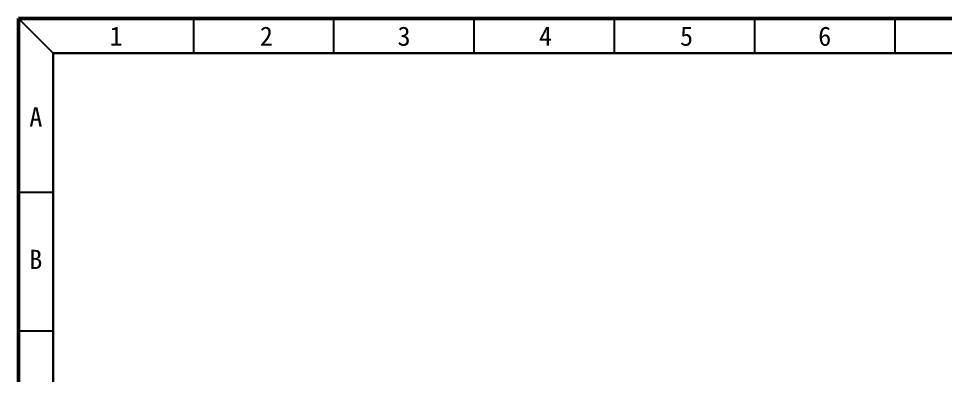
# Model space of a CAD drawing. Extents: x 2439 to 2860, y 496 to 788.
# Drawn here: x 2439.5 to 2608.1, y 723.3 to 788.2 of the extents above; entities that cross this region are included whole.
import ezdxf

# ---------------------------------------------------------------- set-up
doc = ezdxf.new("R2010")
doc.units = 0
doc.header["$LTSCALE"] = 15
doc.header["$MEASUREMENT"] = 0
doc.layers.get('0').update_dxf_attribs({"linetype": 'CONTINUOUS'})
doc.styles.add('样式 3 3.5', font='', dxfattribs={"height": 3.5})
doc.styles.get('样式 3 3.5').set_extended_font_data('FangSong_GB2312')

msp = doc.modelspace()

# ---------------------------------------------------------------- linework, layer by layer
at = {"color": 0, "lineweight": 50}
for p, q in [((2439.49, 495.91), (2439.49, 788.23)), ((2439.49, 788.23), (2860.33, 788.23))]:
    msp.add_line(p, q, dxfattribs=at)
at = {"color": 0}
for p, q in [((2445.79, 781.93), (2439.49, 788.23)), ((2471.31, 788.23), (2471.31, 781.93)), ((2496.82, 788.23), (2496.82, 781.93)), ((2522.34, 788.23), (2522.34, 781.93)), ((2547.85, 788.23), (2547.85, 781.93)), ((2573.37, 788.23), (2573.37, 781.93)), ((2598.88, 788.23), (2598.88, 781.93)), ((2445.79, 756.59), (2439.49, 756.59)), ((2445.79, 731.39), (2439.49, 731.39))]:
    msp.add_line(p, q, dxfattribs=at)
at = {"color": 0, "lineweight": 30}
for p, q in [((2445.79, 781.93), (2854.03, 781.93)), ((2445.79, 502.21), (2445.79, 781.93))]:
    msp.add_line(p, q, dxfattribs=at)

# ---------------------------------------------------------------- texts
at = {"color": 0, "style": '样式 3 3.5'}
for s, p in [('1', (2456.05, 783.28)), ('2', (2483.39, 783.28)), ('3', (2508.43, 783.28)), ('4', (2534.17, 783.28)), ('5', (2559.82, 783.28)), ('6', (2584.96, 783.28)), ('A', (2441.45, 768.58)), ('B', (2441.45, 742.68))]:
    msp.add_text(s, height=3.5, dxfattribs=at).set_placement(p)

doc.saveas('drawing.dxf')
